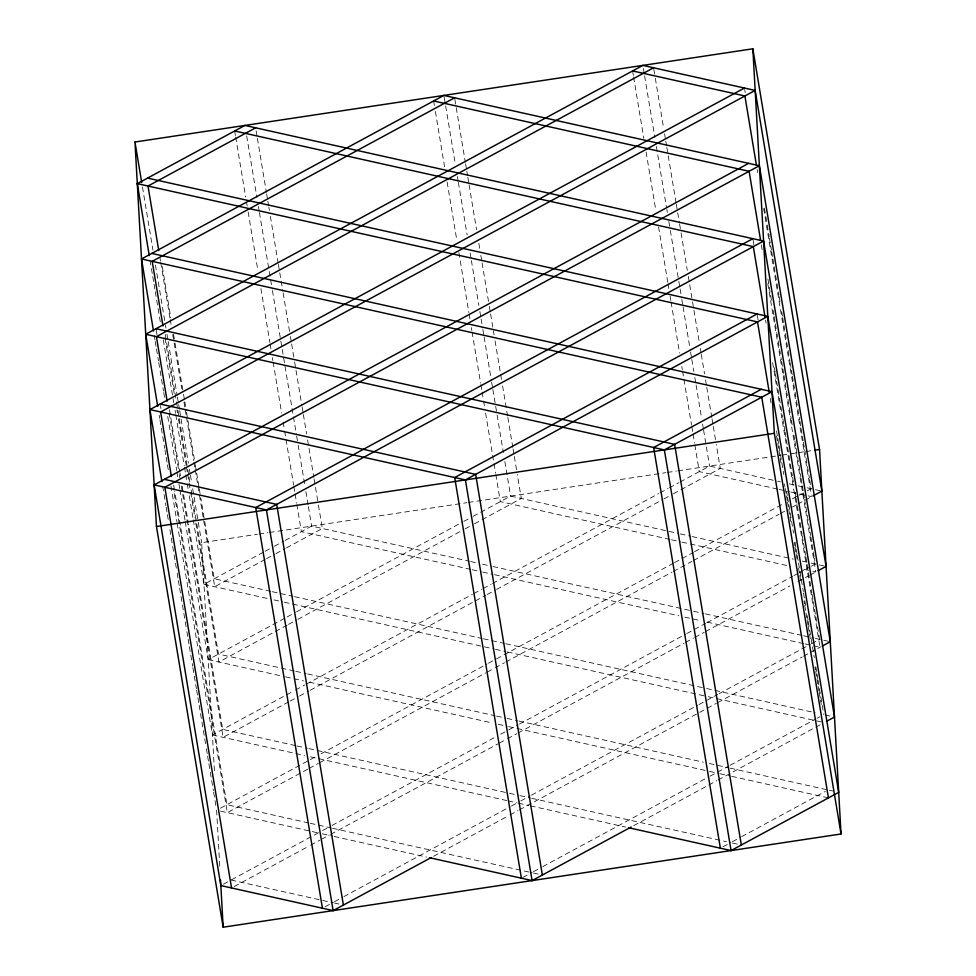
<?xml version="1.0" encoding="UTF-8"?>
<svg xmlns="http://www.w3.org/2000/svg" width="976" height="976" viewBox="0 0 976 976"><rect width="100%" height="100%" fill="white"/><g stroke="black" fill="none" stroke-linecap="round" stroke-linejoin="round"><path stroke-width="0.73" stroke-dasharray="4.88 3.66" d="M193.26 519.793L203.996 584.319L263.801 551.977M265.13 551.257L273.097 546.938M274.427 546.231L283.735 541.192M285.065 540.472L311.637 526.101L469.163 561.212M265.204 559.394L214.708 586.71L199.214 493.673M266.533 558.675L274.5 554.368M275.83 553.648L285.138 548.61M286.468 547.89L322.348 528.492L318.347 504.482M185.22 521.574L208.205 659.63L285.809 617.662M287.151 616.93L295.179 612.599M296.521 611.867L462.429 522.136M463.771 521.404L471.798 517.073M473.14 516.341L510.607 496.076L678.759 533.567M287.151 625.116L218.917 662.021L195.176 519.464M288.493 624.384L296.521 620.041M297.863 619.321L463.771 529.59M465.113 528.858L473.14 524.515M474.482 523.795L521.306 498.468L517.317 474.458M177.193 523.356L212.414 734.952L294.154 690.74M295.496 690.008L304.878 684.932M306.22 684.213L472.384 594.347M473.726 593.615L481.766 589.272M483.108 588.54L491.148 584.197M492.49 583.465L658.641 493.6M659.983 492.88L668.023 488.525M669.365 487.805L678.747 482.73M680.089 482.01L709.564 466.064L776.054 480.887M288.786 701.817L223.126 737.331L181.158 485.231M290.128 701.097L298.168 696.742M299.51 696.022L308.892 690.947M310.234 690.227L485.767 595.275M487.109 594.555L495.149 590.212M496.491 589.48L662.655 499.614M663.997 498.882L672.037 494.539M673.379 493.807L720.276 468.443L716.274 444.434M220.478 808.177L309.026 760.292M310.356 759.56L315.712 756.668M321.067 753.777L487.109 663.973M488.451 663.241L495.149 659.617M496.491 658.898L673.233 563.298M674.575 562.579L693.326 552.44M694.656 551.708L784.375 503.189M792.414 498.846L797.77 495.942M799.1 495.222L805.798 491.599M807.14 490.879L811.154 488.708M307.684 769.198L227.335 812.642L173.374 488.512M309.014 768.466L318.396 763.403M319.725 762.671L485.767 672.867M487.109 672.147L493.807 668.523M495.137 667.804L504.519 662.728M505.849 662.009L671.891 572.204M673.233 571.485L691.984 561.346M693.314 560.614L779.019 514.267M780.349 513.547L785.704 510.643M792.402 507.032L796.428 504.848M797.758 504.128L811.154 496.882M223.406 884.183L230.214 880.498M231.556 879.779L321.263 831.259M322.605 830.527L330.644 826.184M331.974 825.464L495.344 737.112M500.7 734.208L507.386 730.585M508.728 729.865L518.11 724.802M519.439 724.07L685.481 634.266M686.823 633.546L705.563 623.408M706.905 622.676L792.61 576.328M793.939 575.608L797.965 573.437M799.295 572.705L810.007 566.922M811.349 566.19L815.363 564.018M234.228 886.513L309.209 845.96M310.551 845.228L319.921 840.165M321.263 839.433L329.29 835.09M330.632 834.37L498.016 743.846M499.358 743.114L506.044 739.491M507.386 738.771L516.755 733.708M518.097 732.976L684.139 643.172M685.481 642.452L693.509 638.109M694.851 637.377L704.221 632.314M705.563 631.582L789.926 585.966M797.953 581.611L808.665 575.828M810.007 575.096L816.705 571.472M325.106 906.777L333.145 902.422M334.487 901.702L342.527 897.347M343.869 896.627L510.033 806.749M511.375 806.03L519.415 801.686M520.757 800.954L530.127 795.879M531.469 795.159L697.633 705.282M698.975 704.562L717.738 694.412M719.08 693.692L810.202 644.404M811.544 643.684L819.584 639.329L816.827 622.822M433.637 856.245L508.679 815.668M510.021 814.936L518.061 810.592M519.403 809.86L716.384 703.33M717.726 702.598L802.15 656.946M803.48 656.214L808.848 653.322M810.19 652.59L820.901 646.795M522.733 877.473L532.103 872.41M533.433 871.69L541.46 867.347M542.802 866.627L708.722 776.884M710.052 776.164L728.791 766.026M730.121 765.306L815.765 718.995M817.095 718.263L819.779 716.823M633.79 825.586L707.38 785.79M708.722 785.058L716.75 780.715M718.092 779.995L814.423 727.889M815.765 727.169L821.121 724.277M723.021 846.741L730.987 842.434M732.317 841.715L740.296 837.396M741.626 836.676L825.342 791.402M214.415 770.662L201.666 542.693L257.432 534.275M258.933 534.055L267.973 532.689M269.486 532.457L466.906 502.677M468.407 502.445L665.827 472.665M667.328 472.433L676.368 471.066M677.881 470.835L780.361 455.377M781.861 455.145L804.468 451.742M805.969 451.51L813.508 450.375M777.543 481.217L780.495 481.876M789.352 483.852L796.745 485.499M798.222 485.828L805.615 487.475M807.091 487.805L821.865 491.099M777.616 489.074L699.304 471.615L694.802 444.605M779.092 489.403L789.438 491.709M790.914 492.038L798.307 493.685M799.783 494.015L811.605 496.65M680.248 533.896L690.666 536.214M692.143 536.556L793.342 559.114M802.26 561.102L809.702 562.762M811.19 563.091L818.632 564.75M819.389 564.921L826.074 566.409M669.975 539.447L500.334 501.627L495.845 474.617M671.464 539.777L680.394 541.765M681.882 542.107L790.511 566.324M803.907 569.301L811.349 570.96M812.837 571.289L815.814 571.96L767.343 280.832M470.652 561.554L476.593 562.871M482.534 564.201L491.453 566.19M492.941 566.519L692.082 610.915M693.57 611.244L703.964 613.562M705.453 613.892L802.052 635.425M803.541 635.754L813.935 638.072M815.424 638.414L828.795 641.391M470.786 569.423L301.377 531.652L296.875 504.641M472.274 569.752L481.192 571.741M482.681 572.07L493.075 574.388M494.564 574.718L678.845 615.795M684.786 617.125L701.134 620.773M707.075 622.09L803.675 643.623M805.163 643.965L820.023 647.271L772.309 360.656M270.779 591.371L214.256 578.768L200.775 497.736M272.267 591.7L293.093 596.336M294.581 596.678L481.985 638.45M483.474 638.78L504.299 643.428M505.788 643.757L705.099 688.19M706.587 688.519L815.155 712.724M825.123 714.944L831.528 716.372M203.996 584.319L267.949 598.581M273.902 599.898L282.833 601.887M284.321 602.229L494.039 648.979M495.527 649.308L505.934 651.626M507.422 651.956L706.734 696.388M708.222 696.718L822.744 722.252M294.325 670.988L218.465 654.079L190.735 487.512M295.813 671.329L306.232 673.647M307.708 673.977L495.125 715.75M496.613 716.091L505.531 718.08M507.02 718.409L517.439 720.727M518.927 721.057L703.354 762.171M709.308 763.5L728.645 767.807M730.133 768.149L828.295 790.023M829.344 790.255L832.76 791.024M208.205 659.63L284.065 676.539M285.553 676.88L303.402 680.858M309.343 682.175L492.294 722.96M498.248 724.29L507.166 726.278M508.655 726.608L707.966 771.04M709.454 771.369L718.373 773.358M719.861 773.7L730.28 776.018M731.768 776.347L828.441 797.904M295.496 745.627L222.687 729.389L188.453 523.807M296.985 745.957L307.391 748.275M308.88 748.604L508.008 793M509.496 793.329L518.415 795.318M519.903 795.647L530.31 797.978M531.786 798.307L726.473 841.702M732.415 843.032L738.356 844.35M212.414 734.952L304.561 755.485M310.502 756.815L506.666 800.54M508.154 800.869L517.073 802.858M518.549 803.187L528.955 805.517M530.444 805.847L625.555 827.05M308.733 822.951L226.896 804.712L174.68 491.074M310.222 823.28L331.059 827.929M332.548 828.258L531.944 872.715M533.433 873.044L539.386 874.374M220.649 811.154L320.799 833.48M322.287 833.809L332.694 836.139M334.182 836.469L426.451 857.038M231.105 880.023L321.238 900.116M322.714 900.445L333.06 902.751M334.536 903.081L338.965 904.069M744.7 89.536L745.2 92.537M764.44 208.083L769.186 236.607M769.43 238.107L770.43 244.11M770.686 245.61L771.43 250.112M771.687 251.613L772.687 257.615M772.931 259.116L773.931 265.118M774.188 266.619L778.933 295.13M779.177 296.631L780.178 302.633M781.678 311.637L782.423 316.139M782.679 317.639L783.679 323.642M783.923 325.142L789.926 361.157M790.17 362.657L791.17 368.66M791.426 370.16L792.17 374.662M792.414 376.163L793.415 382.165M793.671 383.666L799.661 419.68M799.917 421.181L800.918 427.183M801.162 428.684L802.162 434.686M802.418 436.187L803.163 440.688M803.407 442.189L804.407 448.191M804.663 449.692L809.409 478.203M809.653 479.704L810.653 485.706M757.144 169.507L757.632 172.508M763.635 208.522L811.349 495.149M767.905 278.904L770.393 293.91M770.65 295.411L771.65 301.413M773.151 310.417L773.895 314.919M774.151 316.419L775.151 322.422M775.395 323.922L781.386 359.937M781.642 361.437L782.642 367.44M782.886 368.94L783.643 373.442M783.887 374.943L784.887 380.945M785.143 382.446L791.133 418.46M791.39 419.961L792.378 425.963M793.878 434.967L794.635 439.468M794.879 440.969L795.879 446.971M796.135 448.472L800.881 476.983M801.125 478.484L802.126 484.486M802.382 485.987L803.37 491.989M803.626 493.49L804.37 497.992M804.627 499.492L805.627 505.495M805.871 506.995L810.617 535.507M810.873 537.007L811.873 543.01M812.117 544.51L813.118 550.513M813.374 552.013L814.118 556.515M814.362 558.016L814.862 561.017M761.353 244.817L762.598 252.32M753.118 240.169L753.875 244.671M774.358 367.72L775.115 372.222M775.359 373.723L776.359 379.725M776.603 381.226L782.606 417.24M782.85 418.741L783.85 424.743M784.106 426.244L784.85 430.745M785.107 432.246L786.107 438.248M786.351 439.749L787.351 445.751M787.595 447.252L792.341 475.763M792.597 477.264L793.598 483.266M795.098 492.27L795.843 496.772M796.099 498.272L797.099 504.275M797.343 505.775L802.089 534.287M802.345 535.787L803.333 541.79M803.59 543.29L804.59 549.293M804.834 550.793L805.59 555.295M805.834 556.796L806.835 562.798M807.091 564.299L811.837 592.81M812.081 594.311L813.081 600.313M813.337 601.814L814.338 607.816M814.582 609.317L815.582 615.319M815.826 616.82L816.583 621.322M765.562 320.14L766.062 323.141M757.339 315.48L758.084 319.982M776.567 431.026L777.567 437.028M777.823 438.529L778.824 444.531M779.068 446.032L783.813 474.543M786.571 491.05L787.315 495.552M787.559 497.052L788.559 503.055M788.815 504.555L793.561 533.067M795.062 542.07L796.062 548.073M796.306 549.573L797.063 554.075M797.307 555.576L798.307 561.578M798.551 563.079L803.309 591.59M803.553 593.091L804.553 599.105M804.797 600.606L805.798 606.608M807.298 615.612L808.055 620.114M808.299 621.614L814.301 657.629M815.79 666.632L816.79 672.635M817.046 674.135L817.79 678.637M818.047 680.138L823.793 714.652M770.271 398.452L771.016 402.954M776.518 435.967L777.518 441.969M777.762 443.47L778.763 449.472M779.019 450.973L780.019 456.975M780.263 458.476L781.007 462.978M784.509 483.986L785.009 486.987M785.265 488.488L786.253 494.49M786.51 495.991L787.254 500.493M787.51 501.993L788.51 507.996M788.754 509.496L789.755 515.499M790.011 516.999L790.755 521.501M794.257 542.51L794.757 545.511M795.001 547.011L796.001 553.014M796.257 554.514L797.002 559.016M798.502 568.02L799.503 574.022M799.747 575.523L800.503 580.025M803.992 601.033L804.492 604.034M804.749 605.535L805.749 611.537M805.993 613.038L806.993 619.04M807.25 620.541L807.994 625.043M808.238 626.543L809.238 632.546M809.494 634.046L810.239 638.548M814.984 667.059L815.485 670.061M815.741 671.561L816.741 677.564M816.985 679.064L817.986 685.067M818.242 686.567L818.986 691.069M819.242 692.57L820.23 698.572M820.487 700.073L821.231 704.574M653.822 69.284L655.067 76.787M655.323 78.287L663.57 127.807M664.571 133.81L665.559 139.812M665.815 141.313L666.559 145.814M666.815 147.315L676.063 202.837M676.307 204.338L679.308 222.345M679.552 223.846L680.809 231.349M681.053 232.849L687.299 270.364M688.3 276.367L692.301 300.376M692.545 301.877L699.292 342.393M700.292 348.395L701.036 352.897M701.293 354.398L704.538 373.906M705.538 379.908L706.539 385.91M706.783 387.411L711.785 417.423M712.029 418.924L713.029 424.926M713.285 426.427L716.03 442.933M643.367 68.393L644.367 74.396M644.611 75.896L654.859 137.421M656.36 146.424L666.596 207.949M666.852 209.45L667.352 212.451M668.841 221.454L670.097 228.957M670.341 230.458L678.588 279.978M678.845 281.478L679.833 287.481M680.089 288.981L681.59 297.985M681.834 299.486L682.834 305.488M683.09 306.989L690.337 350.506M690.581 352.007L691.581 358.009M691.825 359.51L693.826 371.514M694.827 377.517L695.827 383.519M696.083 385.02L701.573 418.045M702.574 424.048L703.318 428.549M703.574 430.05L709.564 466.064M632.607 70.943L633.351 75.445M633.595 76.945L643.843 138.47M646.088 151.975L655.835 210.499M658.58 227.005L667.828 282.528M668.072 284.028L668.828 288.53M670.073 296.033L670.829 300.535M671.073 302.035L679.564 353.056M681.821 366.561L682.322 369.562M682.566 371.063L691.557 425.097M691.813 426.597L692.814 432.6M693.058 434.1L694.558 443.104M454.853 99.296L465.345 162.321M465.601 163.822L466.601 169.824M466.845 171.325L467.602 175.826M467.846 177.327L468.846 183.329M469.102 184.83L476.593 229.86M478.838 243.366L479.838 249.368M480.839 255.37L481.839 261.373M482.083 262.873L489.086 304.89M489.33 306.391L490.33 312.393M490.586 313.894L494.076 334.902M495.076 340.905L501.579 379.92M502.579 385.923L507.569 415.935M507.825 417.435L512.815 447.447M513.071 448.948L514.071 454.95M514.315 456.451L517.06 472.957M444.153 96.917L445.398 104.42M445.654 105.92L455.145 162.943M457.39 176.449L458.134 180.95M458.391 182.451L467.138 234.972M470.127 252.979L471.127 258.982M471.384 260.482L478.874 305.5M479.875 311.503L480.875 317.505M481.119 319.006L482.62 328.009M482.876 329.51L483.876 335.512M484.12 337.013L491.367 380.53M491.611 382.031L492.612 388.033M492.868 389.534L496.869 413.543M497.113 415.044L503.36 452.559M504.86 461.563L510.607 496.076M433.637 100.967L434.381 105.469M435.381 111.471L444.873 168.494M447.13 182L456.866 240.523M458.866 252.528L468.858 312.552M469.114 314.052L470.115 320.055M471.359 327.558L471.859 330.559M472.103 332.06L480.607 383.08M480.851 384.581L481.851 390.583M482.107 392.084L483.352 399.587M483.596 401.087L484.596 407.09M485.597 413.092L495.588 473.116M256.139 130.821L257.139 136.823M257.396 138.324L266.387 192.345M266.631 193.846L267.631 199.848M267.888 201.349L268.632 205.851M268.888 207.351L269.388 210.352M270.376 216.355L278.123 262.873M278.38 264.374L282.869 291.385M283.125 292.885L290.116 334.902M290.372 336.403L291.373 342.405M291.617 343.906L294.362 360.412M294.618 361.913L301.865 405.43M302.109 406.931L303.109 412.933M303.353 414.434L306.61 433.942M307.611 439.944L313.857 477.471M314.101 478.972L318.103 502.982M246.684 135.932L256.932 197.469M258.42 206.473L259.177 210.975M259.421 212.475L272.17 289.006M272.414 290.506L296.399 434.564M296.643 436.065L297.9 443.568M298.144 445.068L304.89 485.584M305.891 491.587L308.135 505.092M308.392 506.593L311.637 526.101M234.667 130.979L235.423 135.481M235.667 136.982L245.659 197.018M246.66 203.02L247.16 206.021M248.16 212.024L257.908 270.547M260.897 288.554L269.901 342.576M270.145 344.077L271.145 350.079M272.389 357.582L272.89 360.583M273.146 362.084L281.637 413.104M283.138 422.108L284.382 429.611M284.638 431.111L293.63 485.133M293.874 486.634L294.874 492.636M295.13 494.137L296.631 503.14M162.297 266.643L170.788 317.664M173.533 334.17L174.789 341.673M175.033 343.174L183.281 392.694M183.537 394.194L184.537 400.197M184.781 401.697L186.282 410.701M186.526 412.201L195.029 463.222M195.273 464.722L199.019 487.231M199.275 488.732L200.519 496.235M159.991 258.067L160.491 261.068M160.747 262.568L169.983 318.091M170.239 319.591L171.239 325.594M172.728 334.597L181.731 388.619M183.976 402.124L184.976 408.127M185.22 409.627L186.221 415.63M186.477 417.13L193.724 460.648M193.968 462.148L194.968 468.151M195.212 469.651L197.713 484.657M197.969 486.158L198.97 492.172M142.459 187.05L152.951 250.076M155.452 265.082L165.2 323.605M165.444 325.106L165.944 328.107M166.945 334.109L167.945 340.112M168.189 341.612L177.181 395.634M177.437 397.134L178.437 403.137M178.681 404.637L179.438 409.139M179.682 410.64L188.429 463.161M189.429 469.163L190.174 473.665M190.43 475.166L191.674 482.669M192.675 488.671L201.666 542.693M165.261 334.451L178.998 416.984M179.242 418.484L187.49 468.004M187.746 469.505L188.746 475.507M188.99 477.008L190.491 486.011M164.956 337.879L174.192 393.413M176.949 409.92L177.449 412.921M178.437 418.924L186.184 465.442M186.44 466.943L187.441 472.945M187.685 474.446L190.43 490.952M190.686 492.453L194.932 517.963M150.036 260.189L152.537 275.195M152.781 276.696L153.781 282.698M154.037 284.199L155.025 290.201M155.282 291.702L160.772 324.715M163.273 339.721L173.765 402.746M175.021 410.249L175.521 413.251M175.765 414.751L184.257 465.772M184.513 467.272L185.513 473.275M185.757 474.775L187.014 482.278M187.258 483.779L188.258 489.781M189.259 495.784L193.004 518.293M156.233 330.23L156.977 334.731M169.47 409.761L179.706 471.286M179.962 472.787L180.462 475.788M182.207 486.292L188.209 522.306M169.165 413.202L178.413 468.724M179.401 474.726L179.901 477.728M154.245 335.5L154.989 340.002M155.245 341.502L156.245 347.505M156.489 349.005L158.49 361.01M158.746 362.511L163.492 391.022M163.736 392.523L164.737 398.525M167.738 416.532L176.729 470.554M176.973 472.055L177.974 478.057M178.974 484.059L179.73 488.561M179.974 490.062L184.976 520.074M160.442 405.54L160.942 408.541M173.679 485.072L174.423 489.574M159.21 415.312L159.71 418.314M159.954 419.814L164.7 448.326M164.956 449.826L165.957 455.829M166.201 457.329L167.201 463.332M167.445 464.832L168.445 470.835M170.946 485.841L176.949 521.855M162.663 486.121L165.92 505.629M166.164 507.13L167.164 513.132M167.408 514.633L168.409 520.635M169.909 529.639L176.912 571.655M177.156 573.156L178.157 579.158M178.401 580.659L179.401 586.661M179.657 588.162L186.648 630.191M186.904 631.692L187.904 637.694M188.148 639.195L189.149 645.197M189.393 646.698L192.65 666.205M192.894 667.706L196.396 688.714M196.64 690.215L197.64 696.217M197.896 697.718L198.897 703.72M199.141 705.221L206.131 747.238M206.387 748.738L207.388 754.741M207.632 756.241L208.632 762.244M208.888 763.744L213.378 790.755M213.634 792.256L215.879 805.761M216.623 810.178L219.942 869.445"/><path stroke-width="1.46" d="M149.279 255.688L137.299 183.647L244.939 125.428L763.586 241.06L830.283 641.72L822.243 646.075M255.639 127.819L147.998 186.038L158.746 250.564M153.5 330.998L141.508 258.969L443.897 95.416L759.377 165.737L826.074 566.409L818.047 570.753M454.609 97.795L152.207 261.348L162.955 325.874M157.709 406.309L145.717 334.28L642.867 65.392L755.156 90.426L821.865 491.099L812.886 495.954M653.578 67.783L156.416 336.671L167.164 401.197M161.918 481.619L149.926 409.591L744.456 88.035M755.156 90.426L160.637 411.982L171.373 476.508M430.953 857.697L333.133 910.608L220.844 885.574L154.135 484.901L748.665 163.358M759.377 165.737L164.846 487.292L231.544 887.965M752.874 238.669L255.724 507.557L322.434 908.217M154.135 484.901L266.436 509.936L763.586 241.06M757.083 313.979L454.694 477.532L521.391 878.205M149.926 409.591L465.393 479.924L767.795 316.37L834.492 717.031L826.465 721.374M761.292 389.29L653.652 447.508L720.361 848.181M145.717 334.28L664.363 449.899L772.004 391.681L838.701 792.353L731.061 850.572L628.52 827.709M429.428 857.697L532.103 880.584L631.118 827.038M134.969 142.02L752.838 48.8L819.535 449.472L841.031 833.98L223.162 927.2L156.465 526.528L134.969 142.02L141.715 182.549M156.465 526.528L774.334 433.307L752.838 48.8M815.021 450.143L819.535 449.472M632.607 70.943L744.895 95.977L756.388 165.005M433.637 100.967L749.104 171.288L760.597 240.316M234.667 130.979L753.313 246.611L765.062 317.139M147.559 178.096L767.795 316.37M137.299 183.647L757.535 321.921L769.271 392.45M151.768 253.418L772.004 391.681M141.508 258.969L761.744 397.232L828.441 797.904M155.977 328.729L674.623 444.348L741.333 845.021M160.186 404.04L475.666 474.373L542.363 875.033M164.395 479.35L276.696 504.385L343.393 905.057M774.334 433.307L841.031 833.98M664.363 449.899L731.061 850.572M465.393 479.924L532.103 880.584M266.436 509.936L333.133 910.608M220.527 880.084L223.162 927.2"/></g></svg>
